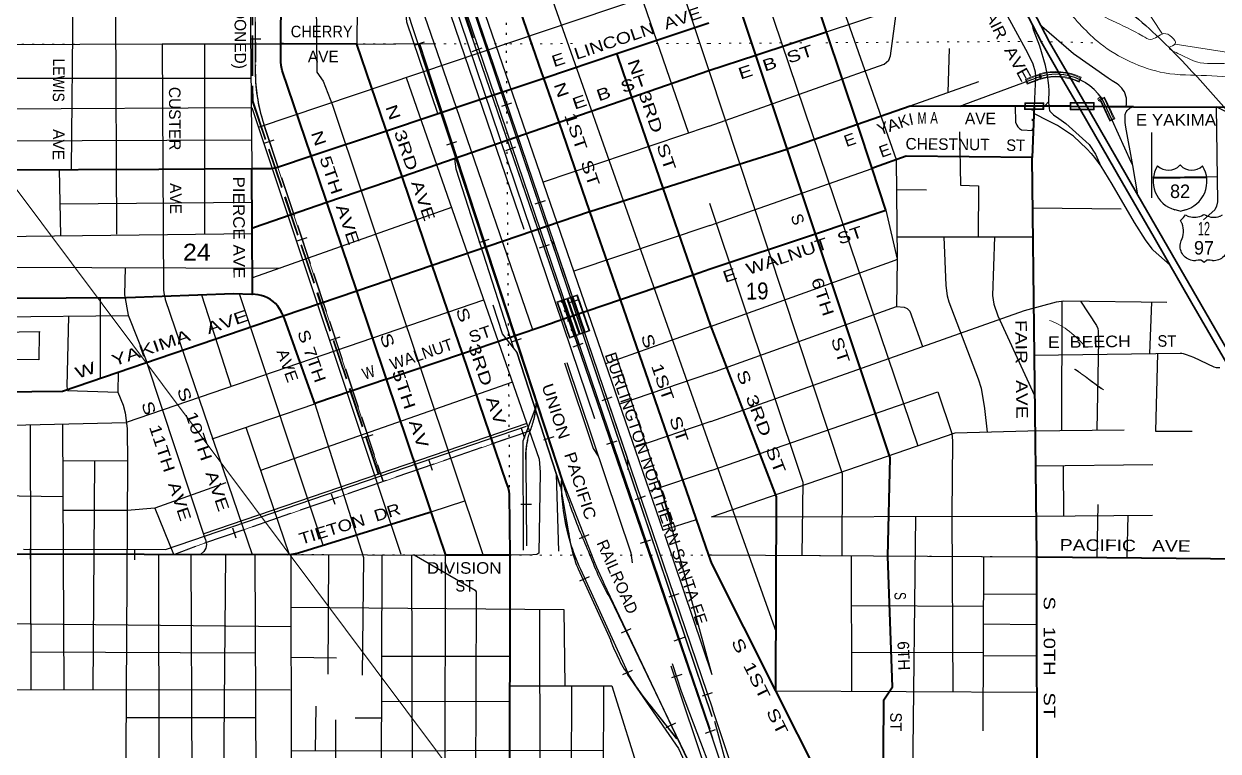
# Model space of a CAD drawing. Header units: feet. Extents: x -6 to 252658, y -374658 to -170635.
# Drawn here: x 119002 to 131404, y -334181 to -326623 of the extents above; entities that cross this region are included whole.
import ezdxf
from ezdxf.enums import TextEntityAlignment as Align

# ---------------------------------------------------------------- set-up
doc = ezdxf.new("R2010")
doc.units = ezdxf.units.FT
doc.header["$LTSCALE"] = 70
doc.header["$PDMODE"] = 32
doc.header["$PDSIZE"] = 35
doc.linetypes.add('DOTTED', pattern=[1.5, 0.3, -1.2])
doc.linetypes.add('LONG_DASHED', pattern=[7.5, 6, -1.5])
for name, color, linetype, lineweight in [('15', 7, 'Continuous', 25), ('16', 7, 'Continuous', 25), ('18', 7, 'Continuous', 35), ('19', 7, 'Continuous', 25), ('26', 7, 'Continuous', 40), ('27', 7, 'Continuous', 13), ('29', 7, 'Continuous', 25), ('30', 7, 'Continuous', 13), ('34', 7, 'Continuous', 25), ('39', 7, 'Continuous', 13), ('46', 7, 'Continuous', 13), ('55', 7, 'Continuous', 13), ('56', 7, 'Continuous', 13), ('6', 7, 'DOTTED', 25), ('61', 7, 'Continuous', 13), ('63', 7, 'Continuous', 25), ('7', 7, 'DOTTED', 13)]:
    doc.layers.add(name, color=color, linetype=linetype, lineweight=lineweight)

msp = doc.modelspace()

# ---------------------------------------------------------------- linework, layer by layer
at = {"layer": '15'}
for p, q in [((131006.13, -328093.32), (131009.03, -328090.41)), ((131012.2, -328092.79), (131008.77, -328090.41)), ((130733.42, -328224.79), (131009.83, -328224.79)), ((131009.83, -328570.37), (130945.94, -328552.41)), ((131009.3, -328570.63), (131072.93, -328551.89))]:
    msp.add_line(p, q, dxfattribs=at)
msp.add_lwpolyline([(131285.19, -328224.79), (131009.3, -328224.79), (131009.83, -328224.79)], dxfattribs=at)
for centre, radius, start, end in [((131036.05, -328259.89), 306.13, 148.44433, 254.43374), ((130887.45, -327977.29), 165.66, 227.3426, 315.81164), ((131131.14, -327977.29), 165.66, 224.18803, 312.69414), ((130982.54, -328259.89), 306.13, 283.08088, 31.62475)]:
    msp.add_arc(centre, radius, start, end, dxfattribs=at)
at = {"layer": '16'}
msp.add_line((131258.21, -328602.68), (131257.93, -328602.88), dxfattribs=at)
for points in [[(131014.88, -328667.71), (131036.61, -328642.82), (131044.65, -328633.62), (131066.46, -328608.64)], [(131066.46, -328608.64), (131091.41, -328620.36), (131101.18, -328624.12), (131119.59, -328629.06), (131138.41, -328632.05), (131157.44, -328633.06), (131176.47, -328632.07), (131195.3, -328629.09), (131213.71, -328624.17), (131231.5, -328617.35), (131248.49, -328608.71), (131258.56, -328602.48)], [(131258.56, -328602.48), (131275.04, -328612.26), (131292.31, -328620.18), (131310.31, -328626.26), (131328.85, -328630.43), (131347.72, -328632.63), (131366.72, -328632.85), (131385.63, -328631.08), (131404.26, -328627.35), (131422.4, -328621.68), (131425.3, -328620.43), (131450.29, -328608.55)], [(131019.77, -328879.39), (131030.67, -328853.9), (131036.62, -328835.62), (131041.46, -328812.89), (131043.91, -328789.77), (131043.92, -328766.53), (131041.5, -328743.41), (131036.68, -328720.68), (131029.51, -328698.57), (131026.95, -328692.82), (131014.88, -328667.71)], [(131195.37, -329080.29), (131172.14, -329083.78), (131166.16, -329084.28), (131150.31, -329083.95), (131134.59, -329081.97), (131119.16, -329078.36), (131104.19, -329073.15), (131089.85, -329066.41), (131076.29, -329058.2), (131063.66, -329048.62), (131052.1, -329037.78), (131041.74, -329025.78), (131032.69, -329012.77), (131025.05, -328998.89), (131018.91, -328984.28), (131014.32, -328969.11), (131011.35, -328953.54), (131010.01, -328937.75), (131010.34, -328921.9), (131012.32, -328906.18), (131012.85, -328903.9), (131019.77, -328879.39)], [(131497.08, -328879.46), (131503.89, -328903.95), (131505.06, -328909.49), (131506.69, -328925.26), (131506.67, -328941.11), (131504.98, -328956.87), (131501.66, -328972.36), (131496.74, -328987.43), (131490.27, -329001.9), (131482.33, -329015.61), (131472.99, -329028.42), (131462.37, -329040.18), (131450.57, -329050.76), (131437.73, -329060.06), (131424, -329067.96), (131409.51, -329074.39), (131394.43, -329079.26), (131378.92, -329082.53), (131363.15, -329084.16), (131347.3, -329084.14), (131344.3, -329083.82), (131320.32, -329080.13)], [(131258.42, -329101.49), (131233.28, -329080.85), (131232.45, -329080.48), (131227.2, -329078.75), (131222.14, -329077.68), (131195.37, -329080.29)], [(131320.32, -329080.13), (131294.3, -329077.73), (131293.08, -329077.9), (131287.75, -329079.25), (131283.28, -329080.9), (131258.42, -329101.49)]]:
    msp.add_lwpolyline(points, dxfattribs=at)
at = {"layer": '18'}
for points in [[(129564.05, -326640.87), (129235.21, -326010.14), (128919.79, -325218.04), (128517.62, -323966.61), (128430.04, -323706.72), (128328.01, -323431.28), (128176.73, -323129.97), (127994.78, -322846.12), (127241.23, -321831.51), (126995.64, -321505.25), (126815.2, -321307.72), (126615.09, -321130.13), (126081.76, -320732.62)], [(129476.4, -326634.75), (129166.99, -326041.28), (128858.26, -325265.99), (128848.76, -325242.15), (128840.36, -325215.99), (128446.33, -323989.88), (128362.21, -323729.02), (128259.32, -323461.38), (128111.56, -323167.08), (127949.87, -322914.84), (127933.92, -322889.97), (127915.26, -322864.84), (127181.39, -321876.74), (126937.7, -321552.87), (126762.55, -321361.13), (126593.31, -321210.94), (126568.6, -321189.01), (126543.31, -321170.12), (126082.27, -320825.81)], [(130411.19, -328274.76), (129973.36, -327516.5), (129792.5, -327203.26), (129742.61, -327116.87), (129603.58, -326876.09), (129589.53, -326851.76), (129576.15, -326826.09), (129476.4, -326634.75)], [(130572, -328403.28), (130060.25, -327517), (129890.62, -327223.22), (129835.16, -327127.17), (129654.1, -326813.59), (129564.05, -326640.87)], [(132887.66, -333472.26), (132696.66, -332720.48), (132690.18, -332694.97), (132683.09, -332670.48), (132529.18, -332138.88), (132310.73, -331602.18), (132068.12, -331145.27), (132055.35, -331121.22), (132040.3, -331095.27), (131919.38, -330886.8), (131132.91, -329524.72), (130740.2, -328844.59), (130411.19, -328274.76)], [(132870.04, -333098.34), (132763.36, -332678.42), (132600.03, -332114.28), (132378.62, -331570.31), (132119.68, -331082.64), (131984.29, -330849.23), (130572, -328403.28)]]:
    msp.add_lwpolyline(points, dxfattribs=at)
at = {"layer": '19'}
for p, q in [((129647.31, -327429.71), (129599.52, -327479.4)), ((129649.04, -327479.51), (129647.31, -327429.71)), ((129729.75, -327479.97), (129729.53, -327479.7)), ((129647.77, -327634.47), (129491.33, -327553.75))]:
    msp.add_line(p, q, dxfattribs=at)
for points in [[(129647.31, -327429.71), (129650.76, -327315.31), (129647.31, -327268.17), (129638.29, -327207.16), (129625.56, -327126.26), (129610.95, -327055.78), (129554.16, -326854.24), (129486.58, -326684.75), (129476.4, -326634.75)], [(130449.38, -327485.57), (130453.32, -327454.16), (130454.37, -327440.82), (130454.29, -327418.02), (130451.82, -327395.36), (130446.99, -327373.07), (130439.86, -327351.42), (130430.51, -327330.63), (130419.03, -327310.93), (130405.56, -327292.54), (130390.24, -327275.65), (130373.24, -327260.46), (130354.74, -327247.14), (130305.01, -327215.5), (130261.67, -327186.07), (129903.49, -326936.05), (129573.4, -326649.97), (129566, -326642.77), (129564.05, -326640.87)], [(130516.91, -328094.65), (130501.94, -328061.6), (130304.09, -327624.47), (130198.15, -327396.78), (130158.66, -327349.46), (130117.47, -327305.76), (130071.93, -327266.59), (130025.6, -327234.51), (130022.55, -327232.4), (129996.28, -327217.97), (129970.61, -327204.26), (129914.8, -327180.91), (129889.15, -327173.22), (129856.84, -327163.53), (129802.47, -327153.26), (129737.09, -327147.34), (129676.6, -327148.72), (129616.59, -327156.41), (129558.17, -327170.22), (129530.72, -327180.07), (129517.19, -327184.93), (129486.32, -327196.6), (129467.19, -327203.72), (128764.76, -327465.07), (128731.61, -327477.4)], [(129649.04, -327479.51), (129649.75, -327505.17), (129651.81, -327519.8), (129657.8, -327531.9), (129669.62, -327544.76), (129696.35, -327567.93), (129749.8, -327607.16), (129821.07, -327658.86), (130063.38, -327876.35), (130131.09, -327976.19), (130184.54, -328102.77)], [(130439.73, -327563.26), (130449.9, -327538.26), (130452.73, -327533.24), (130459.07, -327524.33), (130466.31, -327516.12), (130474.36, -327508.72), (130483.15, -327502.2), (130492.57, -327496.63), (130502.52, -327492.08), (130512.89, -327488.59), (130522.55, -327486.42), (130527.09, -327485.67)], [(129901.29, -327788.65), (129735.34, -327679.66), (129647.77, -327634.47)], [(130516.91, -328094.65), (130446.1, -327697.95), (130441.64, -327672.96), (130439.34, -327647.95), (130437.33, -327611.21), (130438.48, -327588.26), (130439.73, -327563.26)], [(129901.29, -327788.65), (130039.77, -327921.23), (130084.74, -327970.14), (130119.94, -328012.95), (130184.54, -328102.77)], [(130184.54, -328102.77), (130300.05, -328289.47), (130532.2, -328688.22), (130646.27, -328868.55), (130716.23, -328960.02), (130730.89, -328975.66), (130906.15, -329131.99)], [(130572, -328403.28), (130567.41, -328377.57), (130516.91, -328094.65)]]:
    msp.add_lwpolyline(points, dxfattribs=at)
at = {"layer": '26'}
for p, q in [((121671.96, -326832.19), (121675.62, -324774.52)), ((127337.62, -326706.38), (127187.81, -326260.91)), ((125160.91, -326931.63), (126114.1, -326611.25)), ((126604.16, -326948.07), (127337.62, -326706.38)), ((124401.1, -327187.12), (125160.91, -326931.63)), ((126116.84, -327108.66), (126604.16, -326948.07)), ((126928.61, -327922.45), (126604.16, -326948.07)), ((124559.68, -327645.63), (124401.1, -327187.12)), ((125642.12, -328330.08), (125316.76, -327384.54)), ((129297.83, -327478.71), (128731.61, -327477.4)), ((129494.41, -327479.16), (129472.42, -328011.75)), ((129649.04, -327479.51), (129599.52, -327479.4)), ((129868.25, -327480.02), (129649.04, -327479.51)), ((129868.25, -327480.02), (130118.25, -327481.19)), ((130527.09, -327485.67), (130449.38, -327485.57)), ((122929.46, -328207.83), (124559.68, -327645.63)), ((124879.91, -328571.52), (124559.68, -327645.63)), ((126928.61, -327922.45), (127660.48, -327666.7)), ((127811.15, -328125.37), (127660.48, -327666.7)), ((122147.67, -328477.43), (121984.75, -327994.69)), ((122147.67, -328477.43), (122929.46, -328207.83)), ((123243.69, -329129.57), (122929.46, -328207.83)), ((125642.12, -328330.08), (126122.72, -328177.84)), ((124879.91, -328571.52), (125642.12, -328330.08)), ((125951.8, -329230.03), (125642.12, -328330.08)), ((122458.18, -329397.5), (122147.67, -328477.43)), ((125196.77, -329487.68), (124879.91, -328571.52)), ((122458.18, -329397.5), (123243.69, -329129.57)), ((125196.77, -329487.68), (125951.8, -329230.03)), ((125951.8, -329230.03), (126128.18, -329169.89)), ((126131.37, -329749.76), (125951.8, -329230.03)), ((121695.73, -329657.57), (122458.18, -329397.5)), ((122768.32, -330316.45), (122458.18, -329397.5)), ((126115.12, -332142.97), (125196.77, -329487.68)), ((126145.01, -332229.39), (126115.12, -332142.97)), ((126812.17, -333553.24), (126145.01, -332229.39))]:
    msp.add_line(p, q, dxfattribs=at)
for points in [[(124401.1, -327187.12), (124381.65, -327130.89), (123754.13, -325316.49)], [(126604.16, -326948.07), (126455.98, -326503.06), (126455.01, -326500.01)], [(127660.48, -327666.7), (127656.97, -327656.02), (127337.62, -326706.38)], [(121984.75, -327994.69), (121685.77, -327108.81), (121680.8, -327090.72), (121673.99, -327055.12), (121670.94, -327019), (121671.69, -326982.77), (121671.96, -326832.19)], [(122766.69, -327734.01), (122759.09, -327705.36), (122460.45, -326832.63), (121698.95, -326832.2), (121671.96, -326832.19)], [(125316.76, -327384.54), (125170.49, -326959.47), (125160.91, -326931.63)], [(130527.09, -327485.67), (132058.38, -327487.68), (132083.13, -327487.71), (132108.38, -327486.72), (132126.74, -327486), (132169.69, -327479.77), (132199.28, -327472.25), (132224.41, -327464.93), (132249.28, -327455.71), (132278.82, -327444.76), (133086.81, -327145.31), (133111.81, -327135.92), (133478.45, -326999.99)], [(124559.68, -327645.63), (125316.76, -327384.54), (126116.84, -327108.66)], [(122766.69, -327734.01), (123695.2, -327424.48), (124401.1, -327187.12)], [(127660.48, -327666.7), (128205.67, -327476.19), (128731.61, -327477.4)], [(129599.52, -327479.4), (129494.41, -327479.16), (129297.83, -327478.71)], [(130449.38, -327485.57), (130239.34, -327485.3), (130118.25, -327481.19)], [(121368.23, -328127.78), (121572.23, -328126.79), (121612.84, -328118.12), (121646.35, -328107.5), (121984.75, -327994.69), (122766.69, -327734.01)], [(122929.46, -328207.83), (122775.21, -327755.36), (122766.69, -327734.01)], [(126122.72, -328177.84), (126925.53, -327923.53), (126928.61, -327922.45)], [(126128.18, -329169.89), (127222.34, -328804.55), (126928.61, -327922.45)], [(129522.39, -332163.6), (129522.1, -332139.37), (129472.42, -328011.75), (128166.22, -327997.18), (127836.74, -328116.13), (127811.15, -328125.37)], [(118727.21, -328140.64), (120404.29, -328132.47), (121368.23, -328127.78)], [(121371.85, -328744.98), (121368.39, -328153.93), (121368.23, -328127.78)], [(127222.34, -328804.55), (127954.01, -328560.25), (127811.15, -328125.37)], [(121371.85, -328744.98), (121396.28, -328736.56), (122147.67, -328477.43)], [(123243.69, -329129.57), (124877.55, -328572.27), (124879.91, -328571.52)], [(121375.89, -329432.71), (121375.72, -329404.38), (121371.85, -328744.98)], [(127927.41, -334712.66), (127927.3, -334702.86), (127931.22, -333646.29), (128023.78, -333514.05), (127975.82, -332158.99), (127997.48, -331132.44), (127236.48, -328847.02), (127222.34, -328804.55)], [(122768.32, -330316.45), (123556.59, -330047.42), (123243.69, -329129.57)], [(118737.72, -329472.19), (118813.62, -329471.95), (120066.23, -329468.29), (121179.74, -329425.9), (121369.22, -329432.02), (121375.89, -329432.71)], [(121695.73, -329657.57), (121689.76, -329644.09), (121686.05, -329635.84), (121675.71, -329612.81), (121658.48, -329583.17), (121638.24, -329555.5), (121615.22, -329530.09), (121589.66, -329507.23), (121561.86, -329487.17), (121532.12, -329470.12), (121500.75, -329456.27), (121468.11, -329445.78), (121434.55, -329438.76), (121375.89, -329432.71)], [(123556.59, -330047.42), (124491.72, -329728.28), (124516.72, -329719.75), (125196.77, -329487.68)], [(118745.42, -330445.66), (118766.97, -330445.47), (119402.33, -330439.84), (121695.73, -329657.57)], [(122768.32, -330316.45), (122045.65, -330563.08), (122022.73, -330570.9), (122011.81, -330540.03), (121709.61, -329685.84), (121695.73, -329657.57)], [(126812.17, -333553.24), (126812.25, -333530.38), (126819.4, -331536.71), (126131.37, -329749.76)], [(124052.18, -332145.18), (124044.83, -331506.86), (124041.29, -331483.13), (124030.8, -331437.9), (124015.65, -331394.01), (123556.59, -330047.42)], [(123233.27, -331694.1), (123212.54, -331632.68), (122768.32, -330316.45)], [(118758.75, -332130.64), (121743.52, -332138.77), (121784.23, -332135.47), (121824.37, -332127.93), (121855.66, -332118.94), (123209.17, -331701.53), (123233.27, -331694.1)], [(124052.18, -332145.18), (123385.52, -332145.24), (123233.27, -331694.1)], [(124047.7, -334796.62), (124047.69, -334789.37), (124052.18, -332145.18)], [(129524.34, -334842.05), (129522.41, -332189.37), (129522.39, -332163.6)], [(131685.42, -332185.1), (129532.68, -332164.61), (129522.39, -332163.6)], [(127312.86, -334566.96), (127286.39, -334505.36), (127275.67, -334480.42), (127263.14, -334455.36), (126812.17, -333553.24)]]:
    msp.add_lwpolyline(points, dxfattribs=at)
at = {"layer": '29'}
for p, q in [((122344.3, -324155.19), (123491.66, -327492.33)), ((126102.72, -324543.59), (128287.04, -331007.67)), ((121340, -324779.33), (121368.23, -328127.78)), ((121439.74, -327697.95), (126111.39, -326119.54)), ((119510.58, -326205.89), (119494.28, -328136.9)), ((119955.33, -326510), (119962.92, -328806.97)), ((118726.06, -326836.31), (120438.68, -326831.99)), ((120438.68, -326831.99), (120451.95, -329389.73)), ((120438.68, -326831.99), (121671.96, -326832.19)), ((120878.78, -326833.14), (120879.41, -328805.87)), ((122460.45, -326832.63), (123268.74, -326828.38)), ((128600.93, -327335.92), (128614.75, -326879.05)), ((118719.69, -327187.47), (121360.3, -327187.66)), ((128205.67, -327476.19), (128920.89, -327222.38)), ((122619.73, -327299.27), (122765.98, -327728.28)), ((118172.86, -327507.79), (121368.79, -327493.64)), ((121368.79, -327493.64), (122915.76, -332134.36)), ((123491.66, -327492.33), (124284.7, -329798.93)), ((131688.48, -327637.6), (131384.35, -327486.8)), ((126120.02, -327687.37), (124393.86, -328269.83)), ((130711.37, -327753.2), (130712.04, -328429.25)), ((118724.84, -327839.51), (121365.7, -327827.82)), ((119368.29, -328137.52), (119381.62, -328823.63)), ((126125.7, -328719.33), (127811.15, -328125.37)), ((130711.83, -328217.46), (131393.92, -328209.28)), ((128063.94, -328343.99), (128376.61, -328349.19)), ((119375.18, -328492.33), (121370.28, -328475.95)), ((123441.76, -328530.61), (121374.9, -329264.06)), ((127954.01, -328560.25), (128072.53, -329069.84)), ((129478.71, -328534.56), (130396.32, -328545.16)), ((126125.7, -328719.33), (124711.92, -329193.63)), ((118728.88, -328831.37), (121372.17, -328800.03)), ((128069.78, -328837.46), (129482.36, -328837.33)), ((117861.04, -329147.44), (121663.23, -329161.74)), ((119794.11, -329469.09), (119794.85, -330305.95)), ((123774.04, -329494.98), (120063.58, -330765.9)), ((120470.54, -329488.19), (121372.62, -332137.15)), ((120845.64, -329438.62), (121150.04, -330384.06)), ((122110.15, -332040.46), (121242.56, -329427.93)), ((129780.26, -329502.17), (129776.43, -330848.15)), ((130712.46, -329513.75), (130691.92, -330050.28)), ((126134.13, -330252.79), (128065.57, -329561.2)), ((118736.66, -329667.59), (120085.52, -329653.04)), ((126131.47, -329767.87), (125043.13, -330155.61)), ((120889, -331981.58), (120278.39, -330138.81)), ((126134.13, -330252.79), (125188.09, -330576.66)), ((124074.74, -330347.72), (121459.68, -331264.51)), ((120958.84, -330933.98), (122023.7, -330570.57)), ((126136.89, -330753.76), (125342.27, -331024.48)), ((119067.96, -330788.08), (119073.1, -333540.94)), ((119402.76, -330780.62), (119417.89, -333541.19)), ((124224.15, -330776.61), (120871.03, -331921.74)), ((121306.48, -330815.34), (121757.58, -332137.98)), ((126138.53, -331051.49), (126814.35, -332943.56)), ((119404.84, -331160.69), (120078.28, -331163.91)), ((119734.01, -331162.26), (119718.64, -333541.41)), ((129511, -331216.97), (130724.56, -331201.85)), ((129794.21, -331213.44), (129798.83, -331736.81)), ((126139.71, -331265.65), (125499.14, -331480.12)), ((119406.92, -331539.81), (118058.64, -331516.09)), ((123233.27, -331694.1), (123582.38, -331581.2)), ((130156.6, -331619.19), (130145.27, -332168.54)), ((120363.09, -331657.28), (120555.62, -332134.22)), ((128261.79, -331742.44), (128224.53, -334831.75)), ((130466.48, -331730.17), (130457.13, -332173.41)), ((120401.22, -332135.11), (120402.14, -334786.44)), ((120736.18, -332136.03), (120758.14, -337471.07)), ((121097.33, -332137.01), (121049.03, -337471.62)), ((121399.15, -332140.98), (121422.18, -337319.95)), ((121758.81, -332139.09), (123385.52, -332145.24)), ((121775.78, -332139.15), (121777.38, -334790.29)), ((122167.34, -332139.26), (122160.19, -333380.46)), ((122718.49, -332140.98), (122694.94, -342765.31)), ((123026.44, -332141.95), (123050.14, -338801.17)), ((123376.85, -338800.7), (123378.95, -332145.24)), ((126144.53, -332143.17), (126115.12, -332142.97)), ((129507.68, -332164.37), (126144.53, -332143.17)), ((127594.03, -332152.31), (127598.09, -333557.82)), ((128966.67, -332160.96), (128959.8, -333971.53)), ((129522.67, -332548.17), (128965.18, -332554.27)), ((124357.21, -332708.16), (124363.16, -338799.26)), ((127595.52, -332667.47), (128964.72, -332674.12)), ((117766.09, -332844.01), (121776.23, -332884.35)), ((129522.9, -332866.83), (128964.02, -332860.05)), ((119072.37, -333147.7), (121403.67, -333158.12)), ((121776.42, -333204.24), (122247.61, -333210.98)), ((122716.15, -333195.39), (124050.4, -333195.67)), ((127596.92, -333152.17), (128962.89, -333157.28)), ((129523.14, -333194.21), (128962.77, -333189.69)), ((117766.62, -333539.98), (121767.87, -333542.91)), ((124688.68, -333502.41), (124673.97, -338798.81)), ((125019.9, -333502.4), (125000.52, -338798.33)), ((126812.17, -333553.24), (129517.68, -333569.01)), ((122035.47, -333713.26), (122028.56, -334178.26)), ((122715.12, -333660.2), (124049.6, -333666)), ((120062.91, -333832.99), (121406.67, -333832.7)), ((122237.62, -333855.28), (122236.64, -334791.57)), ((122442.44, -333835.99), (122714.73, -333835.69)), ((121777.01, -334178.76), (125017.45, -334172.32))]:
    msp.add_line(p, q, dxfattribs=at)
for points in [[(124706.06, -320284.47), (124732.28, -324005.3), (124722.81, -324045.44), (124680.32, -324106.86), (124674.62, -324192.72), (125905.17, -327759.87)], [(123313.28, -322226.42), (122688.86, -322216.54), (122687.1, -321868.47), (123635.56, -321870.99), (123707.36, -324144.49), (126138.53, -331051.49)], [(125060.89, -323182.12), (125067.53, -323927.32), (125076.17, -323982.11), (125135.38, -324167.19), (126116.84, -327108.66)], [(122017.71, -324158.51), (122044.44, -327126.5), (122110.11, -327217.46), (122206.5, -327467.96), (123771.91, -332147.8)], [(122975.01, -324148.78), (125638.98, -331886.27), (125987.16, -331772.99)], [(126108.43, -325580.65), (127000.04, -325281.15), (127032.05, -325282.29), (127057.2, -325302.88), (127137.12, -325400.96), (127221.85, -325515.66), (127252.58, -325570.16), (127427.75, -326226.76), (128060.25, -328031.96), (128072.53, -329069.84), (128065.57, -329561.2), (128143.38, -329566.35), (128175.39, -329580.08), (128204.18, -329610.31), (128335.28, -329975.7)], [(120165.04, -325562.12), (121705.12, -325527.57), (122418.73, -325533.77), (122451.79, -325552.67), (122470.33, -325603.11), (122460.86, -326845.63)], [(126120.02, -327687.37), (127934.72, -327043.21), (127983.34, -327000.47), (128002.2, -326956.83), (128068.95, -326465.4), (128048.07, -326403.3)], [(127337.62, -326706.38), (127976.78, -326495.77), (128048.07, -326403.3)], [(129070.71, -326303.75), (129110.52, -326356.16), (129137.75, -326391.8), (129175.34, -326468.06), (129423.52, -326922.91), (129479.65, -327037), (129503.11, -327123.07), (129507.02, -327173.94), (129494.41, -327479.16)], [(126116.84, -327108.66), (127501.36, -331295.89), (127495.78, -332151.69)], [(122971.43, -327180.44), (124352.83, -331146.02), (124365.1, -331281.86), (124348.97, -332122.37), (124327.71, -332139.08), (124289.13, -332141.35), (124052.18, -332145.18)], [(129297.83, -327478.71), (129301.7, -327643.7), (129312.39, -327675.79), (129323.08, -327691.83), (129342.68, -327711.44), (129362.28, -327723.92), (129484.08, -327729.52)], [(131384.35, -327486.8), (131397.39, -328471.6), (131388.24, -328517.36), (131369.95, -328553.96), (131252.74, -328659.77)], [(128719.35, -327745.99), (128728.77, -328298.86), (128915.83, -328304.5), (128913.98, -328837.38)], [(127085.94, -332149.1), (127095.3, -331388.37), (126124.43, -328489.89)], [(128554.69, -328837.42), (128574.88, -329342.13), (128591.58, -329449.69), (128608.19, -329511.84), (128910.67, -330313.58), (128943.73, -330410.59), (128977.07, -330621.02), (129006.26, -330864.78)], [(129083.2, -328837.37), (129062.64, -329445.11), (129076.36, -329536.62), (129117.52, -329655.59), (129497.12, -330483.8)], [(126131.47, -329767.87), (128049.98, -329079.52), (128072.53, -329069.84)], [(120054.2, -329155.69), (120047.57, -329437.77), (120085.2, -329651.22), (120278.39, -330138.81)], [(126136.89, -330753.76), (129394.29, -329600.9), (129724.23, -329510.89), (129800.31, -329502.42), (130872.37, -329515.74)], [(129973.56, -329504.57), (130139.67, -329757.4), (130153.39, -329789.44), (130157.29, -329818.05), (130161.97, -329907.97), (130145.29, -330843.96)], [(119466.5, -329659.72), (119447.82, -330391.84), (119454.69, -330431.73), (119978.16, -330451.2)], [(118738.13, -329825.71), (119162.76, -329821.56), (119159.93, -329838.37), (119158.03, -330114.5), (118740.79, -330112.55)], [(129493.86, -330067.33), (131008.53, -330045.78), (131027.36, -330046.72), (131039.92, -330049.41), (131073.14, -330060.15), (131146.95, -330088.3), (131360.28, -330185.85), (131383.59, -330193.06), (131421.93, -330195.08)], [(130775.84, -330049.09), (130754.82, -330854.44), (131134.76, -330857.46)], [(119980.51, -330242.63), (119978.16, -330451.2), (120033.68, -330585.88), (120054.72, -330666.28), (120073.78, -330827.3), (120078.57, -331185.78), (120057.27, -334785.47)], [(126139.71, -331265.65), (128492.9, -330448.11), (128638.36, -330879), (128644.94, -330956.93), (128640.58, -331720.59), (128648.78, -333563.95)], [(122022.73, -330570.9), (122529.07, -332168.08), (122515.3, -333392.67)], [(105466.67, -330820.02), (108158.28, -330832.19), (110796.4, -330795.13), (113382.97, -330792.92), (118720.65, -330795.82), (120063.58, -330765.9)], [(126142.36, -331747.22), (128672.39, -330874.79), (129429.6, -330852.09), (130430.1, -330840.72)], [(121100.57, -331391.16), (120363.09, -331657.28), (120074.73, -331679.99), (119407.7, -331681.03)], [(126142.36, -331747.22), (129517.29, -331739.61), (130722.44, -331727.62)], [(120889, -331981.58), (120898.18, -332032.77), (120893.46, -332070.56), (120872.21, -332106), (120839.15, -332134.35)], [(123055.7, -332142.04), (123687.64, -332507.28), (123700.05, -332525.46), (123700.83, -332577.08), (123690.88, -334515.82)], [(121776.11, -332684.12), (124609.77, -332710.51), (124618.57, -333502.41)], [(124051.78, -333502.43), (125107.73, -333502.4), (125416.82, -334487.65), (125338.3, -334831.03), (125326.04, -338444.29)]]:
    msp.add_lwpolyline(points, dxfattribs=at)
msp.add_arc((121099.16, -329318.53), 651.11, 186.27798, 195.10399, dxfattribs=at)
at = {"layer": '34', "lineweight": 13}
for p, q in [((121392.94, -320302.68), (121405.02, -327050.33)), ((122911.77, -324579.98), (126157.45, -334047.64)), ((124536.13, -329512.92), (124750.04, -329437.57)), ((124536.13, -329512.92), (124666.84, -329888.61)), ((124644.86, -329474.62), (124775.58, -329850.31)), ((124750.04, -329437.57), (124880.76, -329813.27)), ((124666.84, -329888.61), (124880.76, -329813.27)), ((124213.83, -331169.99), (124221.75, -332046.58)), ((124781.16, -332289.9), (125272.81, -333368.96)), ((125024.57, -332438.68), (126158.11, -334831.27)), ((125523.77, -333728.8), (125780.96, -334053.02)), ((127798.03, -338989.23), (126155.07, -334043.8))]:
    msp.add_line(p, q, dxfattribs=at)
at = {"layer": '34'}
for p, q in [((121577.79, -320278.62), (126145.81, -333821.17)), ((121578.25, -320278.54), (126146.94, -333818.55)), ((122344.92, -322814.62), (126125.85, -333948.17)), ((122837.77, -324295.44), (123669.55, -326767.1)), ((122857.96, -324596.59), (124929.63, -330724.42)), ((126154.92, -334047.11), (122910.72, -324580.34)), ((122964.79, -326437.42), (124607.88, -331430.66)), ((122964.79, -326437.42), (124607.88, -331430.66)), ((123057.42, -326845.91), (123162.52, -326811.44)), ((123758.6, -326877.16), (123653.97, -326913.03)), ((123965.14, -327478.48), (124069.86, -327442.88)), ((123393.29, -327878.45), (123498.39, -327843.98)), ((124108.24, -327905.12), (124003.61, -327940.99)), ((124312.72, -328492.79), (124417.44, -328457.19)), ((123729.89, -328896.46), (123834.99, -328861.99)), ((124458.42, -328918.54), (124353.79, -328954.41)), ((124659.73, -329521.64), (124764.45, -329486.04)), ((124065.76, -329928.99), (124170.86, -329894.53)), ((124808.06, -329946.5), (124703.43, -329982.37)), ((124575.43, -331433.99), (124121.61, -330036.34)), ((124121.61, -330036.34), (124575.43, -331433.99)), ((125152.64, -330075.73), (125732.03, -331805.22)), ((125007.3, -330535.95), (125112.03, -330500.35)), ((124402.36, -330947), (124507.46, -330912.54)), ((125158.24, -330959.92), (125053.61, -330995.79)), ((124557.44, -332102.55), (124533.21, -331303.84)), ((124574.47, -331431.73), (124655.15, -331892.49)), ((124161.75, -331615.85), (124272.35, -331614.85)), ((125354.31, -331564.8), (125459.03, -331529.2)), ((125648.72, -331566.96), (126144.17, -333374.78)), ((124770.66, -331971.19), (124873.7, -331930.99)), ((125507.88, -331987.87), (125403.25, -332023.74)), ((125654.94, -331927.11), (126147.71, -333383.12)), ((124757.07, -332286.45), (125097.73, -333031.11)), ((124774.54, -332410.7), (124875.2, -332364.84)), ((125090.48, -332591.62), (126079.45, -334644.82)), ((125701.89, -332579.12), (125806.61, -332543.52)), ((125209.2, -332953.35), (125309.16, -332905.99)), ((125858.06, -333001.29), (125753.43, -333037.16)), ((125221.48, -333385.33), (125322.13, -333339.47)), ((126150.21, -334569.03), (125724.55, -333298.08)), ((125833.66, -333384.28), (125728.4, -333418.29)), ((126048.9, -333607.97), (126153.62, -333572.37)), ((126421.6, -334550.03), (126153.34, -333742.91)), ((125671.73, -333935.7), (125771.69, -333888.34)), ((126181.74, -333960.81), (126077.11, -333996.68)), ((130901.01, -351167.33), (126177.77, -333872.18)), ((126329.91, -334573.6), (126155.01, -334047.13))]:
    msp.add_line(p, q, dxfattribs=at)
at = {"layer": '34', "lineweight": 13}
for points in [[(121584.67, -320301.88), (121999.18, -321521.17), (122414.7, -322743.44), (126170.42, -333791.11)], [(123107.91, -326828.19), (124602.97, -331387.05), (124917.95, -332194.34)], [(121479.99, -327623.51), (121509.49, -327720.27), (122731.29, -331378.09)], [(119002.24, -332131.17), (120565.94, -332136.28), (120782.44, -332052.83), (124252.9, -330854.31)], [(125739.15, -333274.27), (125831.99, -333561.64), (126156.12, -334421.19)], [(130934.55, -347933.76), (128290.73, -340170.25), (126152.69, -333737.46)]]:
    msp.add_lwpolyline(points, dxfattribs=at)
at = {"layer": '34'}
for points in [[(121585.61, -320301.23), (122000.22, -321520.82), (122415.74, -322743.09), (126153.2, -333742.83)], [(122969.29, -324992.85), (123005.65, -325276.03), (124194.5, -328755.34)], [(122942.62, -326220.6), (122976.35, -326602.09), (123297.68, -327549.32)], [(123108.95, -326827.85), (124604, -331386.68), (124918.97, -332193.94), (124950.34, -332270.47), (124983.28, -332345.86), (125017.55, -332420.73), (125025.56, -332438.22), (126076.26, -334655.95)], [(123475.65, -328024.73), (123487.02, -328131.15), (124083.74, -329983.18)], [(124469.73, -328869.63), (124507.64, -328908), (125266.64, -331132.29), (125275.41, -331256.71)], [(124123.56, -330038.21), (123972.18, -329842.58), (123875.68, -329544.97)], [(124618.04, -330146.48), (124915.62, -331035.36), (124967.32, -331115.96)], [(124642.17, -330140.62), (125306.31, -332121.48), (125317.7, -332225.9)], [(124190.02, -332092.12), (124187.19, -330956.35), (124313.09, -330626.47)], [(124324.34, -330541.78), (124323.51, -330556.32), (124322.15, -330573.92), (124320.53, -330591.63), (124318.53, -330609.2), (124316.31, -330626.77), (124313.79, -330644.24), (124310.93, -330661.78), (124307.69, -330679.18), (124304.25, -330696.49), (124300.46, -330713.89), (124296.42, -330731.07), (124292.07, -330748.24), (124287.29, -330765.35), (124282.38, -330782.28), (124277.13, -330799.21), (124271.48, -330816.07), (124265.67, -330832.77), (124259.58, -330849.35), (124253.09, -330865.83), (124248.67, -330880.3), (124244.59, -330894.83), (124240.75, -330909.44), (124237.06, -330924.19), (124233.72, -330938.95), (124230.65, -330953.71), (124227.74, -330968.6), (124225.17, -330983.51), (124222.87, -330998.42), (124220.81, -331013.48), (124219.04, -331028.47), (124217.43, -331043.5), (124216.16, -331058.64), (124215.18, -331073.68), (124214.46, -331088.81), (124213.92, -331103.9), (124213.73, -331119.1), (124213.74, -331134.18), (124214.08, -331149.36), (124214.65, -331164.45), (124214.92, -331169.96), (124222.84, -332046.58)], [(118998.81, -332081.87), (120474.5, -332084.18), (124220.24, -330805.3)], [(124584.74, -331339.13), (124584.42, -331351.68), (124584.12, -331388.95), (124584.27, -331426.21), (124585.29, -331463.31), (124586.79, -331500.43), (124588.95, -331537.46), (124591.88, -331574.62), (124595.39, -331611.5), (124599.46, -331648.6), (124604.3, -331685.33), (124609.71, -331722.27), (124615.89, -331758.85), (124622.56, -331795.46), (124629.79, -331831.79), (124637.79, -331868.23), (124646.55, -331904.32), (124655.71, -331940.22), (124665.62, -331976.24), (124676.03, -332011.82), (124687.1, -332047.29), (124699.05, -332082.62), (124711.28, -332117.56), (124724.18, -332152.43), (124737.95, -332187.14), (124752.01, -332221.48), (124766.65, -332255.54), (124782.16, -332289.45), (125273.79, -333368.46), (125292.96, -333402.26), (125312.81, -333435.47), (125333.26, -333468.36), (125354.19, -333501.21), (125375.79, -333533.44), (125397.86, -333565.16), (125420.44, -333596.85), (125443.68, -333627.91), (125467.39, -333658.44), (125491.8, -333688.85), (125516.57, -333718.55), (125524.62, -333728.11), (125781.82, -334052.34)], [(126156.58, -334419.74), (125830.95, -333562.01), (125738.1, -333274.61)], [(125268.2, -333381.38), (125799.43, -334153.38), (126025.68, -334643.64)]]:
    msp.add_lwpolyline(points, dxfattribs=at)
at = {"layer": '34', "linetype": 'LONG_DASHED', "lineweight": 35}
for points in [[(121362.28, -323068.06), (121377.59, -327427.56), (122709.18, -331374.92)], [(121362.88, -323067.52), (121378.4, -327426.29), (122710.19, -331372.91)]]:
    msp.add_lwpolyline(points, dxfattribs=at)
at = {"layer": '34', "lineweight": 13}
for points in [[(124589.68, -329502.53), (124546.3, -329517.81), (124671.75, -329878.39), (124713.49, -329863.7)], [(124639.94, -329484.83), (124604.77, -329497.22), (124728.58, -329858.38), (124765.4, -329845.41)], [(124692.85, -329466.19), (124655.03, -329479.52), (124780.49, -329840.1), (124815.74, -329827.68)], [(124707.94, -329460.88), (124745.12, -329447.78), (124870.58, -329808.37), (124830.83, -329822.36)]]:
    msp.add_lwpolyline(points, close=True, dxfattribs=at)
for centre, radius, start, end in [((123198.13, -327107.29), 1794.02, 178.18055, 196.72303), ((123310.95, -330488.81), 1013.68, 338.18805, 357.00889), ((125080.79, -331124.16), 868.17, 162.66349, 183.02583), ((126714.13, -331392.45), 2131.15, 178.56556, 204.90478), ((129302.62, -330426.48), 4727.65, 201.95885, 205.19016), ((127213.47, -332282.93), 2223.87, 209.23209, 220.55339)]:
    msp.add_arc(centre, radius, start, end, dxfattribs=at)
at = {"layer": '34', "linetype": 'DOTTED', "lineweight": 100}
msp.add_arc((151744.21, -320140.77), 28721.47, 199.00611, 199.79966, dxfattribs=at)
at = {"layer": '34', "lineweight": 13}
msp.add_ellipse((158990.08, -317698.75), major_axis=(35742.99, 6674.22), ratio=0.999854, start_param=3.28363686, end_param=3.30092522, dxfattribs=at)
at = {"layer": '34'}
for points in [[(129653.96, -325996.03), (130089.39, -326220.53), (130727.53, -326708.48), (131624.84, -327669.74), (132484.4, -328640.23), (133201.12, -329509.55), (133690.94, -330250.12), (134146.82, -331142.47), (134735.62, -332456.66)], [(124607.88, -331430.66), (124682.78, -331651.87), (124779.57, -331905.34), (124876.49, -332136.74), (124977.38, -332378.18), (125090.45, -332595.64)], [(124655.15, -331892.49), (124703.82, -332133.6), (124757.07, -332286.45)], [(125095.72, -333031.1), (125182.81, -333230.32), (125298.06, -333421.71), (125449.29, -333639.41)]]:
    msp.add_spline(points, degree=3, dxfattribs=at)
at = {"layer": '39'}
for points in [[(130828.09, -326729.85), (130089.8, -325608.21), (130127.72, -325583.78), (131347.38, -326115.68), (131920.17, -327028.83)], [(131840.73, -327035.4), (131779.25, -326961.74), (130958.33, -326835.58)]]:
    msp.add_lwpolyline(points, dxfattribs=at)
for points in [[(129405.03, -323570.5), (129526.6, -323873.34), (129710.89, -324098.76), (129909.15, -324314.02), (130020.86, -324491.85), (130084.98, -324738.39), (130084.22, -325152.23), (130044.28, -325429.81), (130056.66, -325729.03), (130009.53, -325858.01), (129900.67, -326043.76), (129886.48, -326278.93), (130009.94, -326420.5), (130622.28, -326750.72), (130702.77, -326784.17), (130840.7, -326724.73), (130925.22, -326760.16), (130959.87, -326830.18), (130899.98, -326866.85), (130986.73, -326930.39), (131218.15, -327026.83), (131549.14, -327032.02), (131872.09, -327035.27), (132176.61, -326990.46), (132373.58, -327043), (132518.32, -327083.94), (132511.47, -326977.53), (132507.85, -326772.65), (132529.63, -326481.17), (132515.01, -326151.84), (132457.48, -325722.42), (132147.68, -324328.89), (132048.33, -323938.01), (132027.67, -323606.72), (132033.35, -323052.21), (132063.04, -322746.6), (132106.14, -322615.65)], [(129002.44, -323714.36), (129040.41, -323771.05), (129178.48, -323984.82), (129247.2, -324307.66), (129232.31, -324709.57), (129124.59, -325039.96), (129080.53, -325303.51), (129144.83, -325574.16), (129301.71, -325884.19), (129530.47, -326153.42), (129807.58, -326448.36), (130179.61, -326826.85), (130494, -327017), (130847.92, -327132.48), (131283.39, -327160.87), (131718.92, -327197.3), (132128.57, -327258.06), (132403.97, -327336.04), (132488.2, -327407.76)]]:
    msp.add_spline(points, degree=3, dxfattribs=at)
at = {"layer": '46'}
msp.add_lwpolyline([(116417.38, -324943.85), (116656.91, -325308.88), (126123.46, -337970.26)], dxfattribs=at)
at = {"layer": '55'}
for p, q in [((129395.79, -327443.93), (129392.9, -327513.92)), ((129593.05, -327514.38), (129392.9, -327513.92)), ((129595.94, -327444.39), (129395.79, -327443.93)), ((129595.94, -327444.39), (129593.05, -327514.38)), ((129868.25, -327440.75), (130118.25, -327440.75)), ((130118.25, -327440.75), (130118.25, -327515.75))]:
    msp.add_line(p, q, dxfattribs=at)
for points in [[(129403.46, -327451.94), (129587.61, -327452.36), (129585.38, -327506.36), (129401.23, -327505.94)], [(130110.25, -327448.75), (129876.25, -327448.75), (129876.25, -327507.75), (130110.25, -327507.75)]]:
    msp.add_lwpolyline(points, close=True, dxfattribs=at)
msp.add_lwpolyline([(130118.25, -327515.75), (129868.25, -327515.75), (129868.25, -327440.75)], dxfattribs=at)
for centre, major_axis, ratio, start_param, end_param in [((130082.5, -333784.83), (2867.54, -4035.01), 0.491714, 2.13871236, 2.22463516), ((130288.35, -323927.96), (5442.21, -7657.86), 0.491722, 5.26213972, 5.30314822)]:
    msp.add_ellipse(centre, major_axis=major_axis, ratio=ratio, start_param=start_param, end_param=end_param, dxfattribs=at)
msp.add_point((130173.94, -327407.19), dxfattribs=at)
at = {"layer": '56'}
for p, q in [((129564.59, -327195.58), (129549.45, -327142.71)), ((129570.41, -327186.82), (129559.55, -327148.92)), ((129422.49, -327249.16), (129402.82, -327198.87)), ((129972.46, -327182.35), (129956.14, -327218.65)), ((129982.99, -327178.46), (129960.1, -327229.37))]:
    msp.add_line(p, q, dxfattribs=at)
for points in [[(129549.96, -327144.48), (129521.6, -327154.66), (129507.85, -327159.6), (129476.84, -327171.32), (129457.77, -327178.42), (129402.82, -327198.87)], [(129544.61, -327154.9), (129524.3, -327162.19), (129510.62, -327167.11), (129479.65, -327178.81), (129460.56, -327185.92), (129413.24, -327203.53), (129427.08, -327238.92)], [(129427.08, -327238.92), (129473.82, -327221.52), (129492.99, -327214.39), (129523.76, -327202.75), (129537.14, -327197.95), (129555.1, -327191.51), (129544.61, -327154.9)], [(129564.86, -327196.51), (129539.84, -327205.48), (129526.53, -327210.26), (129495.8, -327221.88), (129476.61, -327229.02), (129422.49, -327249.16)]]:
    msp.add_lwpolyline(points, dxfattribs=at)
for points in [[(129555.1, -327191.51), (129537.14, -327197.95), (129523.76, -327202.75), (129492.99, -327214.39), (129473.82, -327221.52), (129427.08, -327238.92)], [(130223.69, -327383.77), (130330.14, -327609.98), (130280.38, -327633.4), (130173.94, -327407.19)], [(130219.85, -327394.41), (130184.57, -327411.01), (130284.21, -327622.75), (130319.49, -327606.14)]]:
    msp.add_lwpolyline(points, close=True, dxfattribs=at)
for centre, radius, start, end in [((129720.56, -327726.94), 608.03, 64.43089, 106.30172), ((129720.56, -327726.94), 600.03, 65.17709, 105.56573), ((129719.96, -327727.55), 553.03, 64.26452, 106.30173), ((129719.96, -327727.55), 561.03, 65.10382, 105.4604)]:
    msp.add_arc(centre, radius, start, end, dxfattribs=at)
msp.add_ellipse((129832.41, -330256.4), major_axis=(379.65, -534.21), ratio=0.491719, start_param=1.75712016, end_param=2.57179128, dxfattribs=at)
at = {"layer": '6'}
msp.add_lwpolyline([(124050.28, -337468.73), (124050.28, -337448.77), (124052.29, -332174.29), (124013.96, -326843.6), (124008.67, -322805.27)], dxfattribs=at)
at = {"layer": '61'}
msp.add_ellipse((128590.15, -341130.53), major_axis=(11908.79, 2225.88), ratio=0.999854, start_param=1.70241093, end_param=1.73051136, dxfattribs=at)
at = {"layer": '63'}
for p, q in [((121351.03, -326777.87), (121461.64, -326777.67)), ((121497.92, -327862.75), (121602.84, -327827.71)), ((121840.1, -328878.9), (121945.01, -328843.86)), ((122181.62, -329909.59), (122286.53, -329874.54)), ((124165.97, -330822.98), (124202.07, -330927.53)), ((122523.79, -330925.73), (122628.7, -330890.69)), ((123207.23, -331156.07), (123243.34, -331260.62)), ((122194.61, -331508.54), (122230.72, -331613.09)), ((121167.45, -331860.51), (121203.55, -331965.06)), ((119066.85, -332075.27), (119066.49, -332185.88)), ((120152.63, -332081.43), (120152.27, -332192.04))]:
    msp.add_line(p, q, dxfattribs=at)
at = {"layer": '63', "linetype": 'LONG_DASHED'}
for points in [[(121394.03, -320302.25), (121406.12, -327050.35), (121405.59, -327067.39), (121405.23, -327098.58), (121405.3, -327130), (121406.07, -327161.22), (121407.24, -327192.52), (121408.91, -327223.65), (121411.21, -327254.96), (121414.2, -327286.08), (121417.53, -327317.1), (121421.48, -327348.3), (121425.88, -327379.18), (121430.86, -327410.07), (121436.57, -327440.93), (121442.57, -327471.51), (121449.15, -327502.1), (121456.46, -327532.67), (121464.06, -327562.97), (121472.18, -327593.1), (121481.04, -327623.2), (121510.53, -327719.94), (122732.33, -331377.75)], [(124253.25, -330855.35), (120782.81, -332053.87), (120566.14, -332137.39), (119002.21, -332132.27)]]:
    msp.add_lwpolyline(points, dxfattribs=at)
at = {"layer": '7'}
for p, q in [((126115.28, -326826.4), (125424.77, -326827.44)), ((126115.28, -326826.4), (127090.67, -326820.09)), ((129473.88, -327736.37), (129470.97, -327478.62)), ((129482.85, -328529.92), (129476.7, -327985.99)), ((129495.09, -329613.28), (129489.86, -329150.7)), ((129515.94, -331459.57), (129512.99, -331198.39)), ((125193.77, -332143.98), (126144.53, -332143.17)), ((126144.53, -332143.19), (126203.47, -332143.54))]:
    msp.add_line(p, q, dxfattribs=at)
for points in [[(121103.15, -326832.88), (118710.33, -326835.64), (116560.46, -326851.77)], [(124700.93, -326828.51), (124016.04, -326829.53), (121376.89, -326832.57)], [(127329.02, -326818.55), (129453.95, -326804.81), (130164.6, -326820.36)], [(107991.29, -332166.28), (108205.12, -332167.55), (113415.95, -332117.61), (118736.73, -332128.54), (124045.63, -332145.13), (124931.83, -332144.24)], [(126203.47, -332143.54), (129507.73, -332162.55), (133914, -332203.92)]]:
    msp.add_lwpolyline(points, dxfattribs=at)

# ---------------------------------------------------------------- texts
at = {"layer": '15'}
msp.add_text('82', height=140, dxfattribs=at).set_placement((131008.94, -328432.9), align=Align.CENTER)
at = {"layer": '16', "width": 0.6}
msp.add_text('12', height=140, dxfattribs=at).set_placement((131257.58, -328821.11), align=Align.CENTER)
at = {"layer": '16'}
msp.add_text('97', height=140, dxfattribs=at).set_placement((131257.58, -329019.99), align=Align.CENTER)
at = {"layer": '27'}
for s, rotation, width, p in [('E  LINCOLN  AVE', 18.585, 1.25, (124507.8, -327074.65)), ('CHERRY', 0.066, 0.95, (121773.35, -326762.11)), ('E  B  ST', 18.238, 1.35, (126444.97, -327202.25)), ('N   3RD  ST', 288.988, 1.4, (125269.26, -327014.2)), ('E  B  ST', 19.027, 1.35, (124722.54, -327515.69)), ('N   1ST  ST', 289.078, 1.35, (124502.64, -327254.57)), ('N  3RD  AVE', 288.825, 1.35, (122755.28, -327487.25)), ('Y', 19.148, 1.1, (127887.23, -327784.65)), ('A', 19.148, 1.15, (127988.77, -327749.25)), ('M', 0.88, 0.7, (128283.5, -327662.35)), ('A', 359.14, 0.75, (128413.86, -327659.35)), ('E YAKIMA', 359.925, 1.1, (130549.58, -327679.95)), ('N  5TH  AVE', 288.649, 1.35, (121982.27, -327756.97)), ('E', 19.262, 1.1, (127543.9, -327903.97)), ('E', 19.851, 1.1, (127907.87, -328016.03)), ('ST', 359.361, 0.95, (129203.8, -327943.3)), ('PIERCE AVE', 270.336, 1.1, (121173.21, -328210.05)), ('S', 288.417, 1.05, (126963.05, -328619.32)), ('E  WALNUT  ST', 18.464, 1.3, (126285.11, -329314.65)), ('6TH    ST', 288.417, 1.35, (127176.32, -329283.73)), ('W   YAKIMA   AVE', 18.834, 1.4, (119560.69, -330312.79)), ('S    3RD  AV', 288.825, 1.4, (123485.95, -329595.07)), ('ST', 18.844, 1.15, (123646.71, -329942.5)), ('FAIR   AVE', 270.69, 1.25, (129297.07, -329700.92)), ('S 7TH', 289.482, 1.25, (121839.66, -329827.36)), ('S    5TH  AV', 288.649, 1.4, (122695.77, -329860.76)), ('S   1ST   ST', 289.078, 1.35, (125407.62, -329869.68)), ('AVE', 289.482, 1.1, (121624.91, -330027.05)), ('W', 18.844, 0.85, (122540.55, -330322.79)), ('S  3RD  ST', 291.058, 1.4, (126397.97, -330247.36)), ('TIETON  DR', 17.139, 1.2, (121882.8, -332037.1)), ('PACIFIC   AVE', 359.455, 1.25, (129759.14, -332096.76)), ('DIVISION', 0.005, 1.1, (123188.29, -332337.58)), ('ST', 0.005, 0.95, (123483.45, -332522.63)), ('S', 272.027, 0.75, (128041.38, -332530.55)), ('S   10TH   ST', 270.042, 1.3, (129592.69, -332573.83)), ('S  1ST  ST', 296.561, 1.4, (126345.2, -333044.03)), ('ST', 269.787, 0.95, (127999.21, -333779.47))]:
    msp.add_text(s, height=120, rotation=rotation, dxfattribs=dict(at, width=width)).set_placement(p)
for s, rotation, p in [('AVE', 0.066, (121951.41, -327021.98)), ('K', 18.782, (128105.98, -327708.63)), ('I', 12.322, (128206.23, -327676.07)), ('AVE', 359.868, (128774.78, -327666.05)), ('CHESTNUT', 359.361, (128157.81, -327928.25)), ('WALNUT', 18.844, (122828.63, -330221.9)), ('6TH', 272.027, (128073.85, -333040.39))]:
    msp.add_text(s, height=120, rotation=rotation, dxfattribs=at).set_placement(p)
at = {"layer": '30'}
for s, rotation, width, p in [('FAIR', 296.24, 1.1, (128934.63, -326434.27)), ('AVE', 298.618, 1.2, (129179.69, -326896.2)), ('LEWIS', 269.516, 0.9, (119306.03, -326983.26)), ('E  BEECH', 0.815, 1.15, (129637.57, -329992.28)), ('ST', 359.315, 0.95, (130773.73, -329977.64)), ('S  10TH  AVE', 288.806, 1.35, (120590.99, -330425.01)), ('S  11TH  AVE', 288.333, 1.3, (120220.68, -330568.71))]:
    msp.add_text(s, height=120, rotation=rotation, dxfattribs=dict(at, width=width)).set_placement(p)
for s, rotation, p in [('CUSTER', 270.297, (120508.27, -327278.22)), ('AVE', 269.516, (119304.74, -327716.82)), ('AVE', 270.297, (120518.68, -328277.63))]:
    msp.add_text(s, height=120, rotation=rotation, dxfattribs=at).set_placement(p)
at = {"layer": '34'}
for s, rotation, width, p in [('BURLINGTON NORTHERN SANTA FE', 288.776, 1.05, (125033.16, -330060.95)), ('UNION   PACIFIC', 288.157, 1.15, (124377.5, -330384.94))]:
    msp.add_text(s, height=120, rotation=rotation, dxfattribs=dict(at, width=width)).set_placement(p)
msp.add_text('RAILROAD', height=120, rotation=293.602, dxfattribs=at).set_placement((124946.49, -332016.9))
at = {"layer": '63'}
msp.add_text('YVT (ABANDONED)', height=120, rotation=270.103, dxfattribs=at).set_placement((121188.08, -325610.7))
at = {"layer": '7', "width": 1.1}
msp.add_text('24', height=175.6, dxfattribs=at).set_placement((120654.38, -329083.11))
at = {"layer": '7', "width": 0.9}
msp.add_text('19', height=175.6, rotation=0.999, dxfattribs=at).set_placement((126501.54, -329489))

doc.saveas('drawing.dxf')
